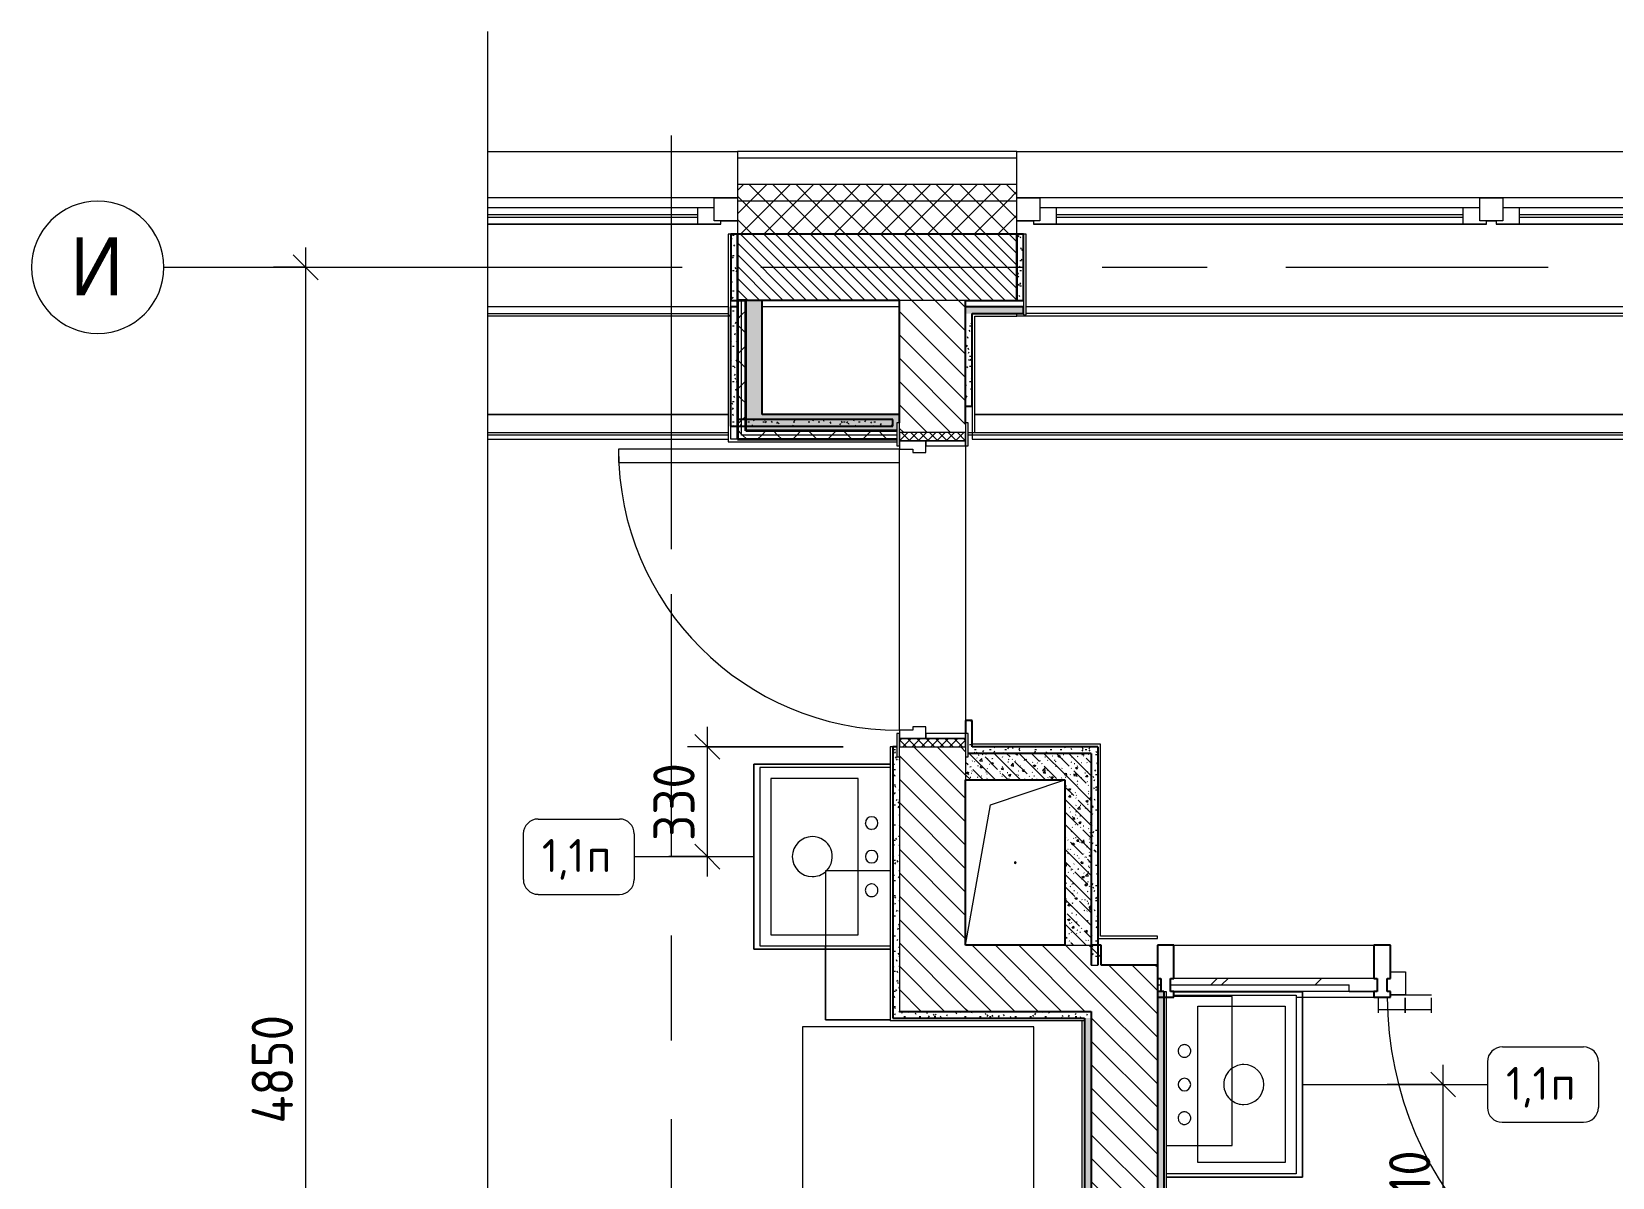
# Model space of a CAD drawing. Header units: millimetres. Extents: x 54725 to 263872, y -8553 to 29614.
# Drawn here: x 54725 to 59506, y 24248 to 27713 of the extents above; entities that cross this region are included whole.
import ezdxf

# ---------------------------------------------------------------- set-up
doc = ezdxf.new("R2010")
doc.units = ezdxf.units.MM
doc.linetypes.add('Осевая', pattern=[1587.5, 317.5, -238.125, 793.75, -238.125])
for name, color, linetype, lineweight in [('A-ANNO-DIMS', 7, 'Continuous', 9), ('A-ANNO-DIMS-50', 7, 'Continuous', 9), ('A-DETL-GENF', 7, 'Continuous', 9), ('A-DOOR', 7, 'Continuous', 9), ('A-DOOR-1', 7, 'Continuous', 15), ('A-DOOR-FRAM', 7, 'Continuous', 15), ('A-DOOR-FRAM-1', 7, 'Continuous', 9), ('A-GENM', 7, 'Continuous', 9), ('A-GLAZ', 7, 'Continuous', 9), ('A-GLAZ-1', 7, 'Continuous', 15), ('A-GLAZ-CWMG', 7, 'Continuous', 9), ('A-GLAZ-CWMG-1', 7, 'Continuous', 25), ('A-WALL', 7, 'Continuous', 9), ('I-FURN', 7, 'Continuous', 9), ('I-FURN-IDEN', 7, 'Continuous', 9), ('I-WALL', 7, 'Continuous', 9), ('Оси', 7, 'Continuous', 9), ('Оси-1', 7, 'Continuous', 20), ('Оси-2', 7, 'Осевая', 9)]:
    doc.layers.add(name, color=color, linetype=linetype, lineweight=lineweight)
for name, color, linetype, lineweight, true_color in [('A-WALL-1', 7, 'Continuous', 35, 0x3c3c3c), ('A-WALL-2', 7, 'Continuous', 15, 0x3c3c3c), ('A-WALL-3', 7, 'Continuous', 25, 0x3c3c3c), ('A-WALL-FNSH-1', 7, 'Continuous', 9, 0x3c3c3c), ('A-WALL-FNSH-2', 7, 'Continuous', 15, 0x3c3c3c), ('P-SANR-FIXT-1', 7, 'Continuous', 15, 0x4994b4), ('P-SANR-FIXT-2', 7, 'Continuous', 9, 0x4994b4)]:
    doc.layers.add(name, color=color, linetype=linetype, lineweight=lineweight, true_color=true_color)
doc.styles.add('Arial', font='arial.ttf', dxfattribs={"width": 0.9, "height": 175})
doc.styles.add('GOST Common_2', font='GOST_Common.ttf', dxfattribs={"height": 100})
doc.styles.add('ISOCPEUR', font='isocpeur.ttf', dxfattribs={"width": 0.9, "height": 125})
doc.dimstyles.new('ISO-2_5_0_9К_БОЛЬШОЙ', dxfattribs={"dimscale": 304.8, "dimtxt": 124.497647, "dimasz": 0.246063, "dimexe": 0.19685, "dimexo": 0.492126, "dimgap": 0, "dimtad": 1, "dimdec": 0, "dimrnd": 10, "dimzin": 0, "dimdsep": 46, "dimtxsty": 'ISOCPEUR', "dimblk1": 'OBLIQUE', "dimblk2": 'OBLIQUE', "dimsah": 1, "dimcen": 0.09, "dimdle": 0.19685, "dimazin": 0, "dimtfac": 1, "dimtdec": 4, "dimtix": 1, "dimtmove": 0, "dimatfit": 3, "dimfxl": 1, "dimtvp": 1, "dimtolj": 1, "dimtzin": 0, "dimarcsym": 2})
pattern_1 = [(135, (0, 0), (-35.35534, -35.35534), [])]
pattern_2 = [(45, (0, 0), (-35.35534, 35.35534), []), (135, (0, 0), (-35.35534, -35.35534), [])]
pattern_3 = [(135, (0, 0), (-37.717076, -37.717076), [53.34, -8.89, 1.778, -8.89]), (135, (0, 37.694), (-37.717076, -37.717076), []), (50, (0, 0), (63.763904, -5.57885), [6.667, -73.342]), (355, (0, 0), (-12.334876, 66.869514), [5.334, -58.674]), (100.451, (5.314, -0.465), (51.43036, 61.29098), [5.667, -62.332]), (46.184, (0, 17.78), (94.87722, -14.71484), [10.001, -110.014]), (96.636, (7.91, 16.55), (83.09115, 86.5993), [8.5, -93.497]), (351.184, (0, 17.78), (83.09204, 86.59928), [8.001, -88.011]), (21, (8.89, 13.335), (53.064487, -35.792726), [6.667, -73.342]), (326, (8.89, 13.335), (21.63066, 64.46546), [5.334, -58.674]), (71.451, (13.31, 10.35), (74.69646, 28.67237), [5.667, -62.332]), (37.5, (0, 0), (1.080413, 29.594271), [1.676, -56.286, 1.676, -57.887, -58.896]), (37.5, (0, 0), (1.080413, 29.594271), [-117.526, 1.676, -57.22]), (7.5, (0, 0), (23.386368, 35.063507), [1.676, -32.283, 1.676, -54.953, -22.447]), (7.5, (0, 0), (23.386368, 35.063507), [-90.589, 1.676, -20.771]), (327.5, (-19.825, 0), (47.456567, -2.005468), [1.676, -20.549, 1.676, -67.666, -92.011]), (327.5, (-19.825, 0), (47.456567, -2.005468), [-91.567, 1.676, -90.335]), (317.5, (-28.715, 0), (51.844948, 8.89904), [1.676, -27.216, 1.676, -44.374, -65.341]), (317.5, (-28.715, 0), (51.844948, 8.89904), [-74.943, 1.676, -63.665])]
pattern_4 = [(0, (0, 0), (60.96, 15.24), [5.029, -40.691, 5.029, -40.691, -243.84]), (0, (0, 0), (60.96, 15.24), [-91.44, 5.029, -86.411, 5.029, -40.691, -106.68]), (0, (0, 0), (60.96, 15.24), [-228.6, 5.029, -25.451, 5.029, -71.171]), (120, (22.86, 7.62), (-43.678227, 45.1729086), [5.029, -40.691, 5.029, -40.691, -243.84]), (120, (22.86, 7.62), (-43.678227, 45.1729086), [-91.44, 5.029, -86.411, 5.029, -40.691, -106.68]), (120, (22.86, 7.62), (-43.678227, 45.1729086), [-228.6, 5.029, -25.451, 5.029, -71.171]), (240, (30.48, 38.1), (-17.281773, -60.4129086), [5.029, -40.691, 5.029, -40.691, -243.84]), (240, (30.48, 38.1), (-17.281773, -60.4129086), [-91.44, 5.029, -86.411, 5.029, -40.691, -106.68]), (240, (30.48, 38.1), (-17.281773, -60.4129086), [-228.6, 5.029, -25.451, 5.029, -71.171])]
pattern_5 = [(45, (0, 0), (-53.03301, 53.03301), []), (135, (0, 0), (-53.03301, -53.03301), [])]

# ---------------------------------------------------------------- blocks, each defined once
blk = doc.blocks.new('Прямоугольный импост - Импост структурный с накладкой - 160мм Темный-32302292-Фрагмент 1_10_ Пищеблок')
at = {"layer": 'A-GLAZ-CWMG-1'}
for p, q in [((-50, 40), (-50, 140)), ((-50, 140), (0, 140)), ((0, 140), (0, 40)), ((-40, 40), (-50, 40)), ((-50, -17), (-50, 0)), ((-50, 0), (-40, 0)), ((-40, 0), (-40, 40)), ((-10, 40), (-10, 0)), ((0, 40), (-10, 40)), ((-10, 0), (0, 0)), ((0, 0), (0, -17)), ((0, -17), (-50, -17))]:
    blk.add_line(p, q, dxfattribs=at)
blk = doc.blocks.new('110_Дверь_СКБ_1Ст_Внутренняя1 - Д-11л 950х2100-32173567-Фрагмент 1_10_ Пищеблок')
at = {"layer": 'A-DOOR'}
h = blk.add_hatch(dxfattribs=at)
h.set_pattern_fill('FP_17', color=256, style=0, pattern_type=2)
h.set_pattern_definition([(135, (1826.41, 164.685), (-14.14214, -14.14214), []), (225, (1826.41, 164.685), (14.14214, -14.14214), [])])
h.paths.add_polyline_path([(462.5, -100), (487.5, -100), (487.5, 100), (462.5, 100)])
at = {"layer": 'A-DOOR-FRAM-1'}
h = blk.add_hatch(dxfattribs=at)
h.set_pattern_fill('FP_18', color=256, style=0, pattern_type=2)
h.set_pattern_definition([(45, (-296.384, 164.685), (-14.1421, 14.1421), []), (135, (-296.384, 164.685), (-14.1421, -14.1421), [])])
h.paths.add_polyline_path([(-462.5, -100), (-437.5, -100), (-437.5, 100), (-462.5, 100)])
at = {"layer": 'A-DOOR'}
blk.add_arc((437.5, 100), 850, 90, 180, dxfattribs=at)
at = {"layer": 'A-DOOR-1'}
for p, q in [((437.5, 950), (397.5, 950)), ((397.5, 950), (397.5, 100)), ((437.5, 100), (437.5, 950)), ((397.5, 100), (437.5, 100))]:
    blk.add_line(p, q, dxfattribs=at)
at = {"layer": 'A-DOOR-FRAM'}
for p, q in [((-422.5, 108), (-492.5, 108)), ((-492.5, 108), (-492.5, 100)), ((-492.5, 100), (-422.5, 100)), ((-437.5, 100), (-462.5, 100)), ((-462.5, 100), (-462.5, -100)), ((-412.5, 100), (-437.5, 100)), ((-437.5, 100), (-437.5, 20)), ((-437.5, -100), (-437.5, 100)), ((-422.5, 100), (-437.5, 100)), ((-437.5, 100), (-437.5, 99)), ((-437.5, 99), (-422.5, 99)), ((-422.5, 100), (-422.5, 108)), ((-422.5, 99), (-422.5, 100)), ((-412.5, 60), (-412.5, 100)), ((437.5, 100), (437.5, 60)), ((462.5, 100), (437.5, 100)), ((517.5, 108), (447.5, 108)), ((447.5, 108), (447.5, 100)), ((462.5, 100), (447.5, 100)), ((447.5, 100), (447.5, 99)), ((447.5, 100), (517.5, 100)), ((447.5, 99), (462.5, 99)), ((462.5, 20), (462.5, 100)), ((487.5, 100), (462.5, 100)), ((462.5, 100), (462.5, -100)), ((462.5, 99), (462.5, 100)), ((487.5, -100), (487.5, 100)), ((517.5, 100), (517.5, 108)), ((-402.5, 60), (-412.5, 60)), ((-402.5, 20), (-402.5, 60)), ((437.5, 60), (427.5, 60)), ((427.5, 60), (427.5, 20)), ((-437.5, 20), (-402.5, 20)), ((-422.5, 20), (-437.5, 20)), ((-437.5, 20), (-437.5, -100)), ((-422.5, -100), (-422.5, 20)), ((427.5, 20), (462.5, 20)), ((462.5, 20), (447.5, 20)), ((447.5, 20), (447.5, -100)), ((462.5, -100), (462.5, 20)), ((-422.5, -100), (-492.5, -100)), ((-492.5, -100), (-492.5, -108)), ((-492.5, -108), (-422.5, -108)), ((-462.5, -100), (-437.5, -100)), ((-437.5, -100), (-422.5, -100)), ((-422.5, -108), (-422.5, -100)), ((447.5, -100), (462.5, -100)), ((517.5, -100), (447.5, -100)), ((447.5, -100), (447.5, -108)), ((447.5, -108), (517.5, -108)), ((462.5, -100), (487.5, -100)), ((517.5, -108), (517.5, -100))]:
    blk.add_line(p, q, dxfattribs=at)
blk = doc.blocks.new('PNS_Панель прямоугольная - Нр_Стекло - 40мм-32305525-Фрагмент 1_10_ Пищеблок')
at = {"layer": 'A-GLAZ'}
h = blk.add_hatch(dxfattribs=at)
h.set_pattern_fill('FP_23', color=256, style=0, pattern_type=2)
h.set_pattern_definition([(225, (58532.5, 24760), (141.42136, -141.42136), [100, -300]), (225, (58632.5, 24810), (141.42136, -141.42136), [300, -100]), (225, (58432.5, 24860), (141.42136, -141.42136), [100, -300])])
h.paths.add_polyline_path([(-312.5, 0), (-312.5, -40), (312.5, -40), (312.5, -20), (-227.5, -20), (-227.5, 0), (-302.5, 0)])
for p, q in [((-312.5, 0), (312.5, 0)), ((-227.5, 0), (-302.5, 0)), ((-302.5, -40), (302.5, -40))]:
    blk.add_line(p, q, dxfattribs=at)
blk = doc.blocks.new('Прямоугольный импост - Импост структурный с накладкой - 160мм Темный-32302294-Фрагмент 1_10_ Пищеблок')
at = {"layer": 'A-GLAZ-CWMG-1'}
for p, q in [((-25, 40), (-25, 140)), ((-25, 140), (25, 140)), ((25, 140), (25, 40)), ((-15, 40), (-25, 40)), ((-25, -17), (-25, 0)), ((-25, 0), (-15, 0)), ((-15, 0), (-15, 40)), ((15, 40), (15, 0)), ((25, 40), (15, 40)), ((15, 0), (25, 0)), ((25, 0), (25, -17)), ((25, -17), (-25, -17))]:
    blk.add_line(p, q, dxfattribs=at)
blk = doc.blocks.new('Дверь_Витражная_остекление_ - В-6 витраж-32305533-Фрагмент 1_10_ Пищеблок')
at = {"layer": 'A-DETL-GENF'}
for p, q in [((-535, 1080), (-490, 1080)), ((-535, 1080), (-535, 17)), ((-490, 1080), (-535, 1080)), ((-535, 1080), (-535, 17)), ((-490, 1080), (-490, 10)), ((-490, 10), (-490, 1080)), ((-535, 1000), (-490, 1000)), ((-525, 1000), (-525, 90)), ((-481, 1000), (-481, 90)), ((-535, 90), (-490, 90)), ((401, 64), (401, 19)), ((561, 54), (401, 54)), ((481, 19), (481, 64)), ((481, 64), (481, 19)), ((561, 64), (561, 19)), ((-490, 10), (-525, 10)), ((-525, 10), (-490, 10)), ((-480, 10), (-525, 10)), ((-480, 0), (-480, 10)), ((525, 10), (401, 10)), ((480, -60), (480, 10)), ((480, 10), (525, 10)), ((-480, -60), (-480, -20)), ((-525, -60), (-480, -60)), ((525, -60), (480, -60))]:
    blk.add_line(p, q, dxfattribs=at)
at = {"layer": 'A-DOOR'}
blk.add_line((-535, 1080), (-535, 17), dxfattribs=at)
blk.add_arc((-535, 10), 1070, 0.3757, 90, dxfattribs=at)
blk = doc.blocks.new('Прямоугольный импост - Импост структурный с накладкой - 160мм Темный-32305521-Фрагмент 1_10_ Пищеблок')
at = {"layer": 'A-GLAZ-CWMG'}
for p, q in [((58180, 24950), (58785, 24950)), ((58550, 24793), (58568.6, 24793)), ((58568.6, 24793), (58785, 24793))]:
    blk.add_line(p, q, dxfattribs=at)
blk = doc.blocks.new('120_Окно_СКБ_2Ст - 120_Окно_СКБ_2Ст 2100х2400 _мал створка справа_-19092174-Фрагмент 1_10_ Пищеблок')
at = {"layer": 'A-GLAZ'}
for p, q in [((1050, -5), (295.3, -5)), ((295.3, -55), (930, -55)), ((930, -65), (295.3, -65)), ((1000, -75), (1050, -75))]:
    blk.add_line(p, q, dxfattribs=at)
at = {"layer": 'A-GLAZ-1'}
for p, q in [((980, -35), (295.3, -35)), ((930, -85), (930, -35)), ((980, -75), (980, -5)), ((980, -5), (1050, -5)), ((980, -75), (980, -35)), ((1050, -5), (1050, -75)), ((295.3, -85), (1000, -85)), ((1000, -85), (295.3, -85)), ((1050, -75), (980, -75)), ((1000, -75), (980, -75)), ((1000, -85), (1000, -75))]:
    blk.add_line(p, q, dxfattribs=at)
blk = doc.blocks.new('120_Окно_СКБ_2Ст - 120_Окно_СКБ_2Ст 2300х2400 _мал створка справа_-19949978-Фрагмент 1_10_ Пищеблок')
at = {"layer": 'A-GLAZ'}
for p, q in [((1150, -5), (-1150, -5)), ((-1150, -75), (-1100, -75)), ((-1030, -55), (200, -55)), ((200, -65), (-1030, -65)), ((270, -75), (300, -75)), ((370, -55), (1030, -55)), ((1030, -65), (370, -65)), ((1100, -75), (1150, -75))]:
    blk.add_line(p, q, dxfattribs=at)
at = {"layer": 'A-GLAZ-1'}
for p, q in [((-1150, -75), (-1150, -5)), ((-1150, -5), (-1080, -5)), ((-1080, -5), (-1080, -75)), ((250, -35), (-1080, -35)), ((-1080, -35), (-1080, -75)), ((-1030, -85), (-1030, -35)), ((200, -85), (200, -35)), ((250, -75), (250, -5)), ((250, -5), (320, -5)), ((250, -75), (250, -35)), ((320, -5), (320, -75)), ((1080, -35), (320, -35)), ((320, -35), (320, -75)), ((370, -85), (370, -35)), ((1030, -85), (1030, -35)), ((1080, -75), (1080, -5)), ((1080, -5), (1150, -5)), ((1080, -75), (1080, -35)), ((1150, -5), (1150, -75)), ((-1080, -75), (-1150, -75)), ((-1080, -75), (-1100, -75)), ((-1100, -75), (-1100, -85)), ((-1100, -85), (270, -85)), ((270, -85), (-1100, -85)), ((320, -75), (250, -75)), ((270, -75), (250, -75)), ((270, -85), (270, -75)), ((320, -75), (300, -75)), ((300, -75), (300, -85)), ((300, -85), (1100, -85)), ((1100, -85), (300, -85)), ((1150, -75), (1080, -75)), ((1100, -75), (1080, -75)), ((1100, -85), (1100, -75))]:
    blk.add_line(p, q, dxfattribs=at)
blk = doc.blocks.new('GM_Отверстие прямоугольное _в плите_ - Отверстие-21958892-Фрагмент 1_10_ Пищеблок')
at = {"layer": 'A-GENM'}
for p, q in [((-75, 175), (150, 250)), ((-150, -250), (-75, 175))]:
    blk.add_line(p, q, dxfattribs=at)
for start, end in [(360, 180), (180, 360)]:
    blk.add_arc((0, 0), 2.5, start, end, dxfattribs=at)
blk = doc.blocks.new('Стол базовый прямоугольный - 1_222п-25546298-Фрагмент 1_10_ Пищеблок')
at = {"layer": 'I-FURN'}
for p, q in [((350, 300), (-350, 300)), ((-350, 300), (-350, -300)), ((350, -300), (350, 300)), ((-350, -300), (350, -300))]:
    blk.add_line(p, q, dxfattribs=at)
blk = doc.blocks.new('Мойка кухонная - Мойка Steel Hammer SH R 5151 GLOWE 2-25614168-Фрагмент 1_10_ Пищеблок')
at = {"layer": 'P-SANR-FIXT-2'}
for p, q in [((-270, -5.7), (-270, -400)), ((270, -201.6), (270, -5.7)), ((43, -102.3), (-236.6, -102.3)), ((-236.6, -102.3), (-236.6, -366.4)), ((236.1, -102.3), (43, -102.3)), ((236.1, -201.6), (236.1, -102.3)), ((236.1, -366.4), (236.1, -201.6)), ((270, -400), (270, -201.6)), ((-236.6, -366.4), (236.1, -366.4)), ((-270, -400), (270, -400))]:
    blk.add_line(p, q, dxfattribs=at)
for centre, radius, start, end in [((-101.6, -61.9), 19, 90, 180), ((-101.6, -61.9), 19, 360, 90), ((0, -61.9), 19, 360, 180), ((101.6, -61.9), 19.1, 75, 180), ((101.6, -61.9), 19.1, 60, 75), ((101.6, -61.9), 19.1, 45, 60), ((-101.6, -61.9), 19, 180, 270), ((-101.6, -61.9), 19.1, 270, 360), ((0, -61.9), 19, 180, 360), ((101.6, -61.9), 19.1, 180, 195), ((101.6, -61.9), 19.1, 195, 210), ((101.6, -61.9), 19.1, 210, 225), ((101.6, -61.9), 19.1, 225, 240), ((101.6, -61.9), 19.1, 240, 255), ((101.6, -61.9), 19.1, 255, 270), ((101.6, -61.9), 19.1, 270, 285), ((101.6, -61.9), 19.1, 285, 300), ((101.6, -61.9), 19.1, 300, 360), ((101.6, -61.9), 19.1, 30, 45), ((101.6, -61.9), 19.1, 15, 30), ((101.6, -61.9), 19.1, 360, 15), ((0, -241.3), 60.5, 45, 180), ((0, -241.3), 60.5, 41.2611, 44.6965), ((0, -241.3), 60.5, 360, 41.2611), ((0, -241.3), 60.5, 180, 360)]:
    blk.add_arc(centre, radius, start, end, dxfattribs=at)
blk = doc.blocks.new('Мойка кухонная - Мойка Steel Hammer SH R 5151 GLOWE 2-25623856-Фрагмент 1_10_ Пищеблок')
at = {"layer": 'P-SANR-FIXT-2'}
for p, q in [((-270, 400), (270, 400)), ((-270, 30), (-270, 400)), ((270, 400), (270, 8)), ((-236.6, 366.4), (236.1, 366.4)), ((-236.6, 206.2), (-236.6, 366.4)), ((236.1, 366.4), (236.1, 102.3)), ((-236.6, 102.3), (-236.6, 206.2)), ((183.9, 102.3), (-236.6, 102.3)), ((236.1, 102.3), (183.9, 102.3))]:
    blk.add_line(p, q, dxfattribs=at)
for centre, radius, start, end in [((0, 241.3), 60.5, 0, 180), ((0, 241.3), 60.5, 180, 215.781), ((0, 241.3), 60.5, 324.219, 0), ((0, 241.3), 60.5, 215.781, 324.219), ((-101.6, 61.9), 19, 165, 180), ((-101.6, 61.9), 19, 180, 195), ((-101.6, 61.9), 19, 135, 165), ((-101.6, 61.9), 19, 195, 210), ((-101.6, 61.9), 19, 210, 225), ((-101.6, 61.9), 19, 120, 135), ((-101.6, 61.9), 19, 225, 240), ((-101.6, 61.9), 19, 105, 120), ((-101.6, 61.9), 19, 90, 105), ((-101.6, 61.9), 19.1, 75, 90), ((-101.6, 61.9), 19.1, 60, 75), ((-101.6, 61.9), 19.1, 45, 60), ((-101.6, 61.9), 19, 300, 330), ((-101.6, 61.9), 19.1, 15, 45), ((-101.6, 61.9), 19, 330, 0), ((-101.6, 61.9), 19.1, 0, 15), ((0, 61.9), 19, 0, 180), ((0, 61.9), 19, 180, 0), ((101.6, 61.9), 19.1, 165, 180), ((101.6, 61.9), 19.1, 180, 195), ((101.6, 61.9), 19.1, 150, 165), ((101.6, 61.9), 19.1, 195, 210), ((101.6, 61.9), 19.1, 135, 150), ((101.6, 61.9), 19.1, 210, 240), ((101.6, 61.9), 19.1, 120, 135), ((101.6, 61.9), 19.1, 105, 120), ((101.6, 61.9), 19.1, 90, 105), ((101.6, 61.9), 19.1, 75, 90), ((101.6, 61.9), 19.1, 60, 75), ((101.6, 61.9), 19.1, 30, 60), ((101.6, 61.9), 19.1, 300, 315), ((101.6, 61.9), 19.1, 315, 0), ((101.6, 61.9), 19.1, 0, 30), ((-101.6, 61.9), 19, 240, 255), ((-101.6, 61.9), 19, 255, 270), ((-101.6, 61.9), 19, 270, 285), ((-101.6, 61.9), 19, 285, 300), ((101.6, 61.9), 19.1, 240, 285), ((101.6, 61.9), 19.1, 285, 300)]:
    blk.add_arc(centre, radius, start, end, dxfattribs=at)
blk = doc.blocks.new('Зашивка приборов отопления8 - Зашивка приборов отопления-33277697-Фрагмент 1_10_ Пищеблок')
at = {"layer": 'A-WALL'}
for p, q in [((54112, 26880), (53385.3, 26880)), ((53385.3, 26555), (54112, 26555)), ((54112, 26555), (53385.3, 26555)), ((53385.3, 26480), (54112, 26480))]:
    blk.add_line(p, q, dxfattribs=at)
blk = doc.blocks.new('Зашивка приборов отопления9 - Зашивка приборов отопления-33277916-Фрагмент 1_10_ Пищеблок')
at = {"layer": 'A-WALL'}
for p, q in [((53977, 26880), (51733, 26880)), ((51578, 26555), (54132, 26555)), ((54132, 26555), (51578, 26555)), ((51570, 26500), (51570, 26480)), ((51570, 26480), (54132, 26480))]:
    blk.add_line(p, q, dxfattribs=at)
blk = doc.blocks.new('DET_L_Линия разрыва - М100-30704732-Фрагмент 1_10_ Пищеблок')
at = {"layer": 'A-DETL-GENF'}
blk.add_line((7450, 0), (14300, 0), dxfattribs=at)
blk = doc.blocks.new('Ось сетки - D8-29747960-Фрагмент 1_10_ Пищеблок')
at = {"layer": 'Оси-1'}
for start, end in [(360, 180), (180, 360)]:
    blk.add_arc((0, 0), 4, start, end, dxfattribs=at)
blk = doc.blocks.new('DIMBLOCK1-Фрагмент 1_10_ Пищеблок')
at = {"layer": 'A-ANNO-DIMS-50', "lineweight": 20}
for p, q in [((55554, 27000), (55516.5, 27037.5)), ((55554, 27000), (55591.5, 26962.5)), ((55554, 22150), (55516.5, 22187.5)), ((55554, 22150), (55591.5, 22112.5))]:
    blk.add_line(p, q, dxfattribs=at)
at = {"layer": 'A-ANNO-DIMS-50'}
for p, q in [((55554, 27060), (55554, 22150)), ((55457.1, 27000), (55614, 27000)), ((55554, 27000), (55457.1, 27000)), ((55457.1, 22150), (55614, 22150)), ((55554, 22150), (55457.1, 22150))]:
    blk.add_line(p, q, dxfattribs=at)
at = {"layer": 'A-ANNO-DIMS-50', "color": 0, "insert": (55390.7, 24411), "char_height": 125, "width": 393.604, "attachment_point": 1, "rotation": 90, "line_spacing_factor": 1.149209, "style": 'ISOCPEUR'}
blk.add_mtext('4850', dxfattribs=at)
blk = doc.blocks.new('_Oblique')
at = {"color": 0, "linetype": 'ByBlock', "lineweight": -2}
blk.add_line((-0.5, -0.5), (0.5, 0.5), dxfattribs=at)
blk = doc.blocks.new('Марка_Мебель - В прямоуг_Balcon_Марка-25523697-Фрагмент 1_10_ Пищеблок')
at = {"layer": 'I-FURN-IDEN'}
for p, q in [((-2.455, 2.278), (2.455, 2.278)), ((-3.355, 1.378), (-3.355, -1.384)), ((3.355, 1.378), (3.355, -1.378)), ((-2.461, -2.278), (2.455, -2.278))]:
    blk.add_line(p, q, dxfattribs=at)
for centre, radius, start, end in [((-2.455, 1.378), 0.9, 90, 180), ((2.455, 1.378), 0.9, 0, 90), ((-2.461, -1.384), 0.893, 180, 270), ((2.455, -1.378), 0.9, 270, 0)]:
    blk.add_arc(centre, radius, start, end, dxfattribs=at)
blk = doc.blocks.new('DIMBLOCK22-Фрагмент 1_10_ Пищеблок')
at = {"layer": 'A-ANNO-DIMS-50', "lineweight": 20}
for p, q in [((56768.9, 25550), (56731.4, 25587.5)), ((56768.9, 25550), (56806.4, 25512.5)), ((56768.9, 25218), (56731.4, 25255.5)), ((56768.9, 25218), (56806.4, 25180.5))]:
    blk.add_line(p, q, dxfattribs=at)
at = {"layer": 'A-ANNO-DIMS-50'}
for p, q in [((56768.9, 25158), (56768.9, 25610)), ((57180, 25550), (56708.9, 25550)), ((56768.9, 25550), (57180, 25550)), ((56652.6, 25218), (56828.9, 25218)), ((56768.9, 25218), (56652.6, 25218))]:
    blk.add_line(p, q, dxfattribs=at)
at = {"layer": 'A-ANNO-DIMS-50', "color": 0, "insert": (56605.5, 25265.5), "char_height": 125, "width": 284.429, "attachment_point": 1, "rotation": 90, "line_spacing_factor": 1.149209, "style": 'ISOCPEUR'}
blk.add_mtext('330', dxfattribs=at)
blk = doc.blocks.new('DIMBLOCK24-Фрагмент 1_10_ Пищеблок')
at = {"layer": 'A-ANNO-DIMS-50'}
for p, q in [((58994.2, 23916.9), (58994.2, 24588.9)), ((58825.2, 24528.9), (59054.2, 24528.9)), ((58994.2, 24528.9), (58825.2, 24528.9)), ((58955, 23916.9), (59054.2, 23916.9)), ((58994.2, 23916.9), (58955, 23916.9))]:
    blk.add_line(p, q, dxfattribs=at)
at = {"layer": 'A-ANNO-DIMS-50', "lineweight": 20}
for p, q in [((58994.2, 24528.9), (58956.7, 24566.4)), ((58994.2, 24528.9), (59031.7, 24491.4)), ((58994.2, 23916.9), (58956.7, 23954.4)), ((58994.2, 23916.9), (59031.7, 23879.4))]:
    blk.add_line(p, q, dxfattribs=at)
at = {"layer": 'A-ANNO-DIMS-50', "color": 0, "insert": (58830.8, 24115.2), "char_height": 125, "width": 258.572, "attachment_point": 1, "rotation": 90, "line_spacing_factor": 1.149209, "style": 'ISOCPEUR'}
blk.add_mtext('610', dxfattribs=at)

msp = doc.modelspace()

# ---------------------------------------------------------------- hatches: boundary and pattern name
at = {"layer": 'A-WALL'}
h = msp.add_hatch(dxfattribs=at)
h.set_pattern_fill('FP_2', color=256, style=0, pattern_type=2)
h.set_pattern_definition(pattern_2)
h.paths.add_polyline_path([(84970, 27200), (84970, 27250), (80350, 27250), (80350, 27200), (84303.1, 27200)])
h.paths.add_polyline_path([(76350, 27200), (77250, 27200), (77250, 27250), (76350, 27250)])
h.paths.add_polyline_path([(74250, 27200), (74250, 27250), (72910, 27250), (72910, 27200), (73959.1, 27200)])
h.paths.add_polyline_path([(70810, 27200), (70810, 27250), (68210, 27250), (68210, 27200), (70511.1, 27200)])
h.paths.add_polyline_path([(67110, 27200), (67110, 27250), (66160, 27250), (66160, 27200), (67063.1, 27200)])
h.paths.add_polyline_path([(60005, 27200), (61060, 27200), (61060, 27250), (60005, 27250)])
h.paths.add_polyline_path([(57705, 27200), (57705, 27250), (56860, 27250), (56860, 27200), (57293.8, 27200)])
h = msp.add_hatch(dxfattribs=at)
h.set_pattern_fill('FP_2', color=256, style=0, pattern_type=2)
h.set_pattern_definition(pattern_2)
h.paths.add_polyline_path([(84970, 27100), (84970, 27200), (80350, 27200), (80350, 27100), (84303.1, 27100)])
h.paths.add_polyline_path([(77250, 27100), (77250, 27200), (76350, 27200), (76350, 27100), (76832.4, 27100)])
h.paths.add_polyline_path([(74040, 27100), (74250, 27100), (74250, 27200), (72910, 27200), (72910, 27100), (73959.1, 27100)])
h.paths.add_polyline_path([(70511.1, 27100), (70810, 27100), (70810, 27200), (68210, 27200), (68210, 27110), (68242, 27110), (68242, 27102), (68210, 27102), (68210, 27100), (70310, 27100)])
h.paths.add_polyline_path([(67078, 27100), (67110, 27100), (67110, 27102), (67078, 27102), (67078, 27110), (67110, 27110), (67110, 27200), (66160, 27200), (66160, 27100), (67063.1, 27100)])
h.paths.add_polyline_path([(60760, 27100), (61060, 27100), (61060, 27200), (60005, 27200), (60005, 27100), (60167.1, 27100)])
h.paths.add_polyline_path([(57705, 27100), (57705, 27200), (56860, 27200), (56860, 27100), (57293.8, 27100)])
h = msp.add_hatch(dxfattribs=at)
h.set_pattern_fill('FP_4', color=256, style=0, pattern_type=2)
h.set_pattern_definition([(135, (0, 0), (-17.6776695, -17.6776695), [])])
h.paths.add_polyline_path([(80650, 26900), (80650, 27100), (80350, 27100), (80350, 26900)])
h.paths.add_polyline_path([(76350, 26900), (76750, 26900), (76750, 27100), (76350, 27100)])
h.paths.add_polyline_path([(74040, 26900), (74250, 26900), (74250, 27100), (74040, 27100)])
h.paths.add_polyline_path([(73540, 26900), (73540, 27100), (72910, 27100), (72910, 26900), (73384.4, 26900)])
h.paths.add_polyline_path([(70310, 26900), (70310, 27100), (68206, 27100), (68206, 26900), (69361.8, 26900)])
h.paths.add_polyline_path([(67060, 26900), (67060, 27100), (66760, 27100), (66760, 26900)])
h.paths.add_polyline_path([(61060, 26900), (61060, 27100), (60760, 27100), (60760, 26900)])
h.paths.add_polyline_path([(60160, 26900), (60160, 27100), (60005, 27100), (60005, 26900)])
h.paths.add_polyline_path([(57550, 26900), (57705, 26900), (57705, 27100), (56860, 27100), (56860, 26900), (57350, 26900)])
at = {"layer": 'I-WALL'}
h = msp.add_hatch(dxfattribs=at)
h.set_pattern_fill('FP_35', color=256, style=0, pattern_type=2)
h.set_pattern_definition(pattern_4)
h.paths.add_polyline_path([(56860, 26900), (56860, 27100), (56840, 27100), (56840, 26900)])
h = msp.add_hatch(dxfattribs=at)
h.set_pattern_fill('FP_35', color=256, style=0, pattern_type=2)
h.set_pattern_definition(pattern_4)
h.paths.add_polyline_path([(57725, 26900), (57725, 27100), (57705, 27100), (57705, 26900)])
h = msp.add_hatch(dxfattribs=at)
h.set_pattern_fill('FP_35', color=256, style=0, pattern_type=2)
h.set_pattern_definition(pattern_4)
h.paths.add_polyline_path([(56860, 26540), (56860, 26880), (56840, 26880), (56840, 26540)])
h = msp.add_hatch(dxfattribs=at)
h.set_pattern_fill('FP_36', color=256, style=0, pattern_type=2)
h.set_pattern_definition(pattern_5)
h.paths.add_polyline_path([(56872.5, 26480), (56872.5, 26900), (56860, 26900), (56860, 26480)])
h = msp.add_hatch(dxfattribs=at)
h.set_pattern_fill('FP_36', color=256, style=0, pattern_type=2)
h.set_pattern_definition(pattern_5)
h.paths.add_polyline_path([(56885, 26492.5), (56885, 26900), (56872.5, 26900), (56872.5, 26492.5)])
for points in [[(56935, 26505), (56935, 26900), (56885, 26900), (56885, 26505)], [(57342, 26505), (57342, 26530), (57350, 26530), (57350, 26555), (56935, 26555), (56935, 26505), (57293.8, 26505)]]:
    msp.add_hatch(color=256, dxfattribs=at).paths.add_polyline_path(points)
h = msp.add_hatch(dxfattribs=at)
h.set_pattern_fill('FP_5', color=256, style=0, pattern_type=2)
h.set_pattern_definition(pattern_1)
h.paths.add_polyline_path([(57350, 24750), (57550, 24750), (57550, 25550), (57350, 25550), (57350, 25464.5)])
h.paths.add_polyline_path([(57350, 26500), (57550, 26500), (57550, 26900), (57350, 26900), (57350, 26530)])
h = msp.add_hatch(dxfattribs=at)
h.set_pattern_fill('FP_35', color=256, style=0, pattern_type=2)
h.set_pattern_definition(pattern_4)
h.paths.add_polyline_path([(60140, 26860), (60160, 26860), (60160, 26880), (59985, 26880), (59985, 26860)])
h.paths.add_polyline_path([(57550, 26860), (57725, 26860), (57725, 26880), (57550, 26880)])
h = msp.add_hatch(dxfattribs=at)
h.set_pattern_fill('FP_35', color=256, style=0, pattern_type=2)
h.set_pattern_definition(pattern_4)
h.paths.add_polyline_path([(57570, 25550), (57570, 25630), (57550, 25630), (57550, 25590), (57558, 25590), (57558, 25550)])
h.paths.add_polyline_path([(57550, 26580), (57570, 26580), (57570, 26860), (57550, 26860)])
h = msp.add_hatch(dxfattribs=at)
h.set_pattern_fill('FP_35', color=256, style=0, pattern_type=2)
h.set_pattern_definition(pattern_4)
h.paths.add_polyline_path([(57330, 26520), (57330, 26540), (56840, 26540), (56840, 26520), (57293.8, 26520)])
h = msp.add_hatch(dxfattribs=at)
h.set_pattern_fill('FP_36', color=256, style=0, pattern_type=2)
h.set_pattern_definition(pattern_5)
h.paths.add_polyline_path([(56885, 26480), (57342, 26480), (57342, 26492.5), (56872.5, 26492.5), (56872.5, 26480)])
h = msp.add_hatch(dxfattribs=at)
h.set_pattern_fill('FP_36', color=256, style=0, pattern_type=2)
h.set_pattern_definition(pattern_5)
h.paths.add_polyline_path([(57293.8, 26492.5), (57342, 26492.7), (57342, 26505), (56885, 26505), (56885, 26492.5), (56935, 26492.5)])
h = msp.add_hatch(dxfattribs=at)
h.set_pattern_fill('FP_35', color=256, style=0, pattern_type=2)
h.set_pattern_definition(pattern_4)
h.paths.add_polyline_path([(57330, 24750), (57350, 24750), (57350, 25520), (57342, 25520), (57342, 25550), (57330, 25550), (57330, 25464.5)])
h = msp.add_hatch(dxfattribs=at)
h.set_pattern_fill('FP_35', color=256, style=0, pattern_type=2)
h.set_pattern_definition(pattern_4)
h.paths.add_polyline_path([(57930, 25530), (57930, 25550), (57558, 25550), (57558, 25530), (57868.4, 25530)])
h = msp.add_hatch(dxfattribs=at)
h.set_pattern_fill('FP_35', color=256, style=0, pattern_type=2)
h.set_pattern_definition(pattern_4)
h.paths.add_polyline_path([(57950, 24890), (57950, 25550), (57930, 25550), (57930, 24890)])
h = msp.add_hatch(dxfattribs=at)
h.set_pattern_fill('FP_3', color=256, style=0, pattern_type=2)
h.set_pattern_definition(pattern_3)
h.paths.add_polyline_path([(57550, 25450), (57850, 25450), (57850, 25530), (57558, 25530), (57558, 25520), (57550, 25520), (57550, 25464.5)])
h = msp.add_hatch(dxfattribs=at)
h.set_pattern_fill('FP_3', color=256, style=0, pattern_type=2)
h.set_pattern_definition(pattern_3)
h.paths.add_polyline_path([(57930, 24950), (57930, 25530), (57850, 25530), (57850, 24950), (57868.4, 24950)])
h = msp.add_hatch(dxfattribs=at)
h.set_pattern_fill('FP_5', color=256, style=0, pattern_type=2)
h.set_pattern_definition(pattern_1)
h.paths.add_polyline_path([(57930, 24750), (57930, 24890), (57960, 24890), (57960, 24950), (57550, 24950), (57550, 24750), (57868.4, 24750)])
h = msp.add_hatch(dxfattribs=at)
h.set_pattern_fill('FP_5', color=256, style=0, pattern_type=2)
h.set_pattern_definition(pattern_1)
h.paths.add_polyline_path([(58130, 20720), (58130, 24890), (57930, 24890), (57930, 20720)])
h = msp.add_hatch(dxfattribs=at)
h.set_pattern_fill('FP_35', color=256, style=0, pattern_type=2)
h.set_pattern_definition(pattern_4)
h.paths.add_polyline_path([(58130, 18720), (58150, 18720), (58150, 19320), (58138, 19320), (58138, 19290), (58130, 19290), (58130, 18768.9)])
h.paths.add_polyline_path([(58138, 20420), (58150, 20420), (58150, 24810), (58130, 24810), (58130, 20450), (58138, 20450)])
h = msp.add_hatch(dxfattribs=at)
h.set_pattern_fill('FP_35', color=256, style=0, pattern_type=2)
h.set_pattern_definition(pattern_4)
h.paths.add_polyline_path([(57910, 24730), (57930, 24730), (57930, 24750), (57330, 24750), (57330, 24730), (57868.4, 24730)])
h = msp.add_hatch(dxfattribs=at)
h.set_pattern_fill('FP_35', color=256, style=0, pattern_type=2)
h.set_pattern_definition(pattern_4)
h.paths.add_polyline_path([(57930, 20740), (57930, 24730), (57910, 24730), (57910, 20740)])

# ---------------------------------------------------------------- linework, layer by layer
at = {"layer": 'A-WALL'}
for p, q in [((56105.3, 27350), (56860, 27350)), ((57705, 27350), (60005, 27350)), ((57705, 27250), (56860, 27250)), ((57705, 27200), (56860, 27200)), ((56872.5, 26492.5), (56872.5, 26900)), ((57550, 26900), (57350, 26900)), ((57342, 26492.5), (56872.5, 26492.5)), ((57350, 25520), (57350, 24750)), ((57550, 25520), (57550, 25450)), ((57850, 24950), (57930, 24950)), ((57930, 24890), (57950, 24890))]:
    msp.add_line(p, q, dxfattribs=at)
at = {"layer": 'A-WALL-1'}
for p, q in [((56860, 26900), (56860, 26480)), ((56885, 26900), (56860, 26900)), ((56885, 26505), (56885, 26900)), ((57342, 26505), (56885, 26505)), ((56860, 26480), (57342, 26480))]:
    msp.add_line(p, q, dxfattribs=at)
at = {"layer": 'A-WALL-2'}
for p, q in [((56860, 27330), (56860, 27100)), ((57705, 27330), (56860, 27330)), ((57705, 27100), (57705, 27330))]:
    msp.add_line(p, q, dxfattribs=at)
at = {"layer": 'A-WALL-3'}
for p, q in [((56860, 27100), (56840, 27100)), ((56840, 27100), (56840, 26900)), ((56860, 27100), (56860, 26900)), ((57705, 27100), (56860, 27100)), ((56860, 26900), (56860, 27100)), ((57725, 27100), (56860, 27100)), ((57705, 26900), (57705, 27100)), ((57705, 27100), (57705, 26900)), ((57725, 26900), (57725, 27100)), ((56840, 26900), (56860, 26900)), ((56860, 26880), (56840, 26880)), ((56840, 26520), (56840, 26880)), ((57350, 26900), (56885, 26900)), ((56935, 26555), (56935, 26900)), ((57350, 26530), (57350, 26900)), ((57550, 26900), (57705, 26900)), ((57550, 26530), (57550, 26900)), ((57725, 26880), (57550, 26880)), ((57705, 26900), (57725, 26900)), ((57725, 26860), (57725, 26880)), ((57570, 26580), (57570, 26860)), ((57570, 26860), (57725, 26860)), ((57330, 26540), (56860, 26540)), ((57350, 26555), (56935, 26555)), ((57330, 26520), (57330, 26540)), ((57550, 26580), (57570, 26580)), ((56840, 26520), (57330, 26520)), ((57570, 25630), (57550, 25630)), ((57550, 25630), (57550, 25590)), ((57570, 25550), (57570, 25630)), ((57342, 25550), (57330, 25550)), ((57330, 25550), (57330, 24730)), ((57950, 25550), (57570, 25550)), ((57950, 25550), (57950, 24890)), ((57930, 25530), (57558, 25530)), ((57930, 25530), (57930, 24890)), ((57550, 25450), (57850, 25450)), ((57550, 24950), (57550, 25450)), ((57850, 25450), (57850, 24950)), ((57850, 24950), (57550, 24950)), ((57960, 24950), (57930, 24950)), ((57960, 24890), (57960, 24950)), ((58130, 24890), (57960, 24890)), ((58130, 24890), (58130, 20450)), ((58150, 24810), (58130, 24810)), ((58150, 24810), (58150, 20420)), ((57330, 24730), (57910, 24730)), ((57350, 24750), (57930, 24750)), ((57910, 24730), (57910, 20740)), ((57930, 24750), (57930, 20720))]:
    msp.add_line(p, q, dxfattribs=at)
at = {"layer": 'A-WALL-FNSH-1'}
for p, q in [((57705, 27350), (56860, 27350)), ((56860, 27350), (56860, 27330)), ((57705, 27330), (57705, 27350))]:
    msp.add_line(p, q, dxfattribs=at)
at = {"layer": 'A-WALL-FNSH-2'}
for p, q in [((56840, 27100), (56832, 27100)), ((56832, 27100), (56832, 26855)), ((57733, 27100), (57725, 27100)), ((57733, 26856), (57733, 27100)), ((56840, 26855), (56840, 26900)), ((57725, 26900), (57725, 26856)), ((56832, 26855), (56840, 26855)), ((56832, 26852), (56832, 26472)), ((56840, 26852), (56832, 26852)), ((57578, 26852), (57705, 26852)), ((57578, 26500), (57578, 26852)), ((57705, 26852), (57705, 26860)), ((57725, 26856), (57733, 26856)), ((57570, 26580), (57570, 26500)), ((56840, 26480), (56840, 26520)), ((57570, 26500), (57578, 26500)), ((56832, 26472), (57342, 26472)), ((56860, 26480), (56840, 26480)), ((57330, 25550), (57322, 25550)), ((57322, 25550), (57322, 24722)), ((57958, 25558), (57570, 25558)), ((57958, 24978), (57958, 25558)), ((57950, 24970), (58130, 24970)), ((58130, 24978), (57958, 24978)), ((58130, 24970), (58130, 24978)), ((58158, 24809), (58150, 24809)), ((58158, 20420), (58158, 24809)), ((57910, 24722), (57322, 24722)), ((57902, 24722), (57902, 20748))]:
    msp.add_line(p, q, dxfattribs=at)
at = {"layer": 'I-FURN'}
for p, q in [((57322, 25498), (56909.1, 25498)), ((56909.1, 25498), (56909.1, 24937.8)), ((56909.1, 24937.8), (56909.1, 25498)), ((56909.1, 25498), (57322, 25498)), ((57322, 25175), (57126.1, 25175)), ((57126.1, 25175), (57126.1, 24725)), ((56909.1, 24937.8), (57126.1, 24937.8)), ((57126.1, 24937.8), (56909.1, 24937.8)), ((57126.1, 24937.8), (57126.1, 24948)), ((57126.1, 24937.8), (57322, 24937.8)), ((57322, 24937.8), (57126.1, 24937.8)), ((57126.1, 24725), (57126.1, 24937.8)), ((58568.6, 24808.9), (58180, 24808.9)), ((58180, 24808.9), (58568.6, 24808.9)), ((58356.2, 24795), (58180, 24795)), ((58356.2, 24345), (58356.2, 24795)), ((58568.6, 24248.7), (58568.6, 24808.9)), ((58568.6, 24808.9), (58568.6, 24248.7)), ((57126.1, 24725), (57322, 24725)), ((57322, 24725), (57126.1, 24725)), ((58158, 24345), (58356.2, 24345)), ((58158, 24248.7), (58568.6, 24248.7)), ((58568.6, 24248.7), (58158, 24248.7))]:
    msp.add_line(p, q, dxfattribs=at)
at = {"layer": 'I-FURN-IDEN'}
for p, q in [((56909.1, 25217.9), (56547.8, 25217.9)), ((58568.6, 24528.8), (59128.4, 24528.8))]:
    msp.add_line(p, q, dxfattribs=at)
at = {"layer": 'I-WALL'}
for p, q in [((56832, 26880), (56105.3, 26880)), ((57350, 26880), (56935, 26880)), ((59977, 26880), (57733, 26880)), ((56105.3, 26860), (56832, 26860)), ((56832, 26852), (56105.3, 26852)), ((60005, 26852), (57705, 26852)), ((59977, 26860), (57733, 26860)), ((56105.3, 26500), (56832, 26500)), ((56832, 26492), (56105.3, 26492)), ((57558, 26500), (57570, 26500)), ((60132, 26492), (57558, 26492)), ((57578, 26500), (60132, 26500)), ((57550, 26460), (57550, 25630)), ((57350, 25600), (57350, 26410)), ((58130, 24830), (58140, 24830)), ((58170, 24830), (58710, 24830)), ((58710, 24810), (58710, 24830)), ((58710, 24810), (58180, 24810))]:
    msp.add_line(p, q, dxfattribs=at)
at = {"layer": 'Оси'}
for p, q in [((56660, 26148.1), (56660, 27398.1)), ((55125.2, 27000), (56375.2, 27000))]:
    msp.add_line(p, q, dxfattribs=at)
at = {"layer": 'Оси-2'}
for p, q in [((56375.2, 27000), (90566.7, 27000)), ((56660, 13550), (56660, 26148.1))]:
    msp.add_line(p, q, dxfattribs=at)

# ---------------------------------------------------------------- block references
at = {"layer": 'A-DETL-GENF', "rotation": 90.00000000000007}
msp.add_blockref('DET_L_Линия разрыва - М100-30704732-Фрагмент 1_10_ Пищеблок', (56105.3, 13412.5), dxfattribs=at)
at = {"layer": 'A-DOOR'}
for name, p, rotation in [('110_Дверь_СКБ_1Ст_Внутренняя1 - Д-11л 950х2100-32173567-Фрагмент 1_10_ Пищеблок', (57450, 26012.5), 89.99999999999991), ('Дверь_Витражная_остекление_ - В-6 витраж-32305533-Фрагмент 1_10_ Пищеблок', (59360, 24810), 180)]:
    msp.add_blockref(name, p, dxfattribs=dict(at, rotation=rotation))
at = {"layer": 'A-GENM'}
msp.add_blockref('GM_Отверстие прямоугольное _в плите_ - Отверстие-21958892-Фрагмент 1_10_ Пищеблок', (57700, 25200), dxfattribs=at)
at = {"layer": 'A-GLAZ'}
for name, p in [('120_Окно_СКБ_2Ст - 120_Окно_СКБ_2Ст 2100х2400 _мал створка справа_-19092174-Фрагмент 1_10_ Пищеблок', (55810, 27215)), ('120_Окно_СКБ_2Ст - 120_Окно_СКБ_2Ст 2300х2400 _мал створка справа_-19949978-Фрагмент 1_10_ Пищеблок', (58855, 27215))]:
    msp.add_blockref(name, p, dxfattribs=at)
at = {"layer": 'A-GLAZ', "rotation": 180}
msp.add_blockref('PNS_Панель прямоугольная - Нр_Стекло - 40мм-32305525-Фрагмент 1_10_ Пищеблок', (58482.5, 24810), dxfattribs=at)
at = {"layer": 'A-GLAZ-CWMG', "extrusion": (0, 0, -1)}
for name, p in [('Прямоугольный импост - Импост структурный с накладкой - 160мм Темный-32302292-Фрагмент 1_10_ Пищеблок', (-58130, 24810)), ('Прямоугольный импост - Импост структурный с накладкой - 160мм Темный-32302294-Фрагмент 1_10_ Пищеблок', (-58810, 24810))]:
    msp.add_blockref(name, p, dxfattribs=at)
at = {"layer": 'A-GLAZ-CWMG'}
msp.add_blockref('Прямоугольный импост - Импост структурный с накладкой - 160мм Темный-32305521-Фрагмент 1_10_ Пищеблок', (0, 0), dxfattribs=at)
at = {"layer": 'A-WALL'}
for name, p in [('Зашивка приборов отопления8 - Зашивка приборов отопления-33277697-Фрагмент 1_10_ Пищеблок', (2720, 0)), ('Зашивка приборов отопления9 - Зашивка приборов отопления-33277916-Фрагмент 1_10_ Пищеблок', (6000, 0))]:
    msp.add_blockref(name, p, dxfattribs=at)
at = {"layer": 'I-FURN'}
msp.add_blockref('Стол базовый прямоугольный - 1_222п-25546298-Фрагмент 1_10_ Пищеблок', (57406.2, 24403.3), dxfattribs=at)
at = {"layer": 'I-FURN-IDEN', "xscale": 49.99999999999998, "yscale": 49.99999999999998, "zscale": 49.99999999999998}
for p in [(56380.1, 25217.9), (59296.1, 24528.8)]:
    msp.add_blockref('Марка_Мебель - В прямоуг_Balcon_Марка-25523697-Фрагмент 1_10_ Пищеблок', p, dxfattribs=at)
at = {"layer": 'P-SANR-FIXT-1'}
for name, p, rotation in [('Мойка кухонная - Мойка Steel Hammer SH R 5151 GLOWE 2-25614168-Фрагмент 1_10_ Пищеблок', (57327.7, 25218), 269.999999999999), ('Мойка кухонная - Мойка Steel Hammer SH R 5151 GLOWE 2-25623856-Фрагмент 1_10_ Пищеблок', (58150, 24528.9), 270.000000000001)]:
    msp.add_blockref(name, p, dxfattribs=dict(at, rotation=rotation))
at = {"layer": 'Оси-1', "xscale": 49.99999999999998, "yscale": 49.99999999999998, "zscale": 49.99999999999998, "rotation": 269.9999999999994}
msp.add_blockref('Ось сетки - D8-29747960-Фрагмент 1_10_ Пищеблок', (54925.2, 27000), dxfattribs=at)

# ---------------------------------------------------------------- texts
at = {"layer": 'I-FURN-IDEN', "char_height": 100, "attachment_point": 1, "style": 'GOST Common_2'}
for s, insert, width in [('1,1', (56268.6, 25271.4), 164.346), ('\\fGOST Common|b0|i0|c204|p34|;п', (56404.2, 25271.4), 88.186), ('1,1', (59184.6, 24582.4), 164.346), ('\\fGOST Common|b0|i0|c204|p34|;п', (59320.2, 24582.4), 88.186)]:
    msp.add_mtext(s, dxfattribs=dict(at, insert=insert, width=width))
at = {"layer": 'Оси', "insert": (54842.9, 27090.5), "char_height": 175, "width": 194.81, "attachment_point": 1, "style": 'Arial'}
msp.add_mtext('\\fArial|b0|i0|c204|p34|;\\W.9;И', dxfattribs=at)

# ---------------------------------------------------------------- dimensions: what is measured, and where the dimension line sits
at = {"layer": 'A-ANNO-DIMS'}
for base, p1, p2, override, picture, middle in [((55554, 22150), (55607.1, 27000), (55607.1, 22150), {"dimpost": '<>', "dimfxl": 4849.999753}, 'DIMBLOCK1-Фрагмент 1_10_ Пищеблок', (55491.5, 24575)), ((56768.9, 25550), (56802.6, 25218), (57330, 25550), {"dimpost": '<>', "dimfxl": 623.19858}, 'DIMBLOCK22-Фрагмент 1_10_ Пищеблок', (56706.4, 25384)), ((58994.2, 24528.9), (58805, 23916.9), (58675.2, 24528.9), {"dimpost": '<>', "dimfxl": 625.698986}, 'DIMBLOCK24-Фрагмент 1_10_ Пищеблок', (58931.7, 24222.9))]:
    dim = msp.add_linear_dim(base=base, p1=p1, p2=p2, angle=90, dimstyle='ISO-2_5_0_9К_БОЛЬШОЙ', override=override, dxfattribs=at)
    dim.commit()
    dim.dimension.update_dxf_attribs({"geometry": picture, "text_midpoint": middle})

doc.saveas('drawing.dxf')
